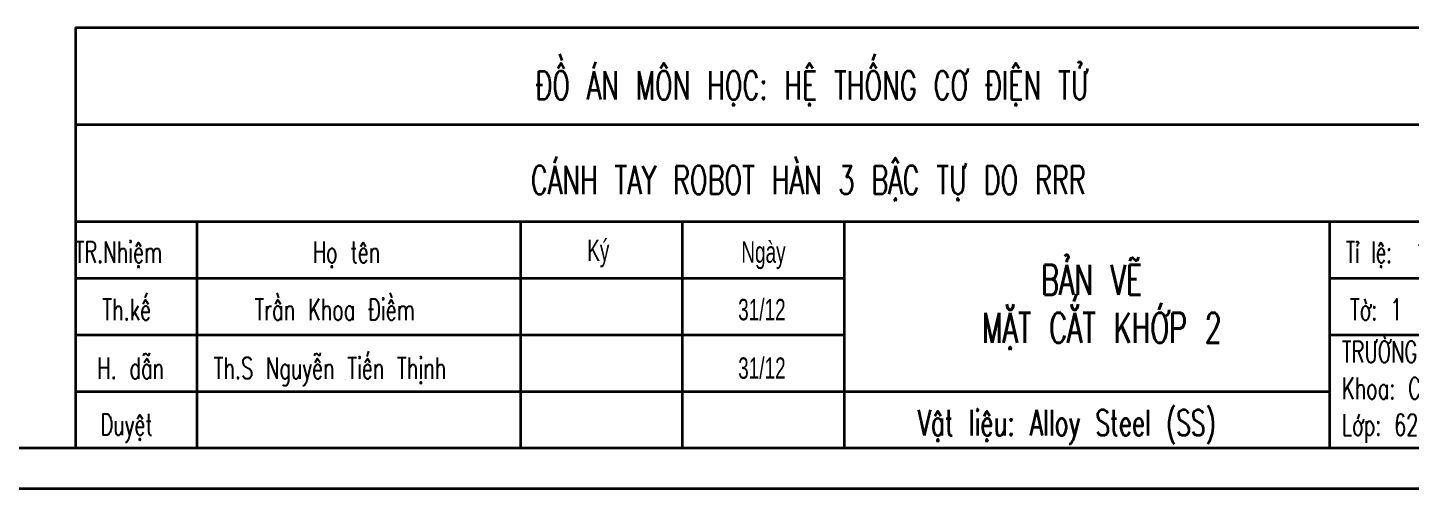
# Model space of a CAD drawing. Header units: millimetres. Extents: x -213 to 452, y 0 to 414.
# Drawn here: x 194.1 to 365, y 0 to 57 of the extents above; entities that cross this region are included whole.
import ezdxf

# ---------------------------------------------------------------- set-up
doc = ezdxf.new("R2010")
doc.units = ezdxf.units.MM
doc.layers.add('KHUNGTEN', color=7, linetype='Continuous', lineweight=35)
doc.styles.add('SLDTEXTSTYLE0', font='TXT', dxfattribs={"width": 0.663, "bigfont": 'bigfont'})
doc.styles.add('SLDTEXTSTYLE1', font='TXT', dxfattribs={"width": 0.618545, "bigfont": 'bigfont'})
doc.styles.add('SLDTEXTSTYLE2', font='TXT', dxfattribs={"width": 0.663})

# ---------------------------------------------------------------- blocks, each defined once
blk = doc.blocks.new('Block2')
at = {"layer": 'KHUNGTEN'}
for p, q in [((211.03, -6.05), (426.03, -6.05)), ((211.03, -6.05), (211.03, -58.05)), ((211.03, -18.05), (426.03, -18.05)), ((211.03, -30.05), (426.03, -30.05)), ((226.03, -30.05), (226.03, -58.05)), ((266.03, -30.05), (266.03, -58.05)), ((286.03, -30.05), (286.03, -58.05)), ((306.03, -30.05), (306.03, -58.05)), ((366.03, -30.05), (366.03, -58.05)), ((211.03, -37.05), (306.03, -37.05)), ((366.03, -37.05), (426.03, -37.05)), ((211.03, -44.05), (306.03, -44.05)), ((366.03, -44.05), (426.03, -44.05)), ((211.03, -51.05), (366.03, -51.05)), ((16.03, -58.05), (426.03, -58.05)), ((211.03, -58.05), (426.03, -58.05)), ((11.03, -63.05), (431.03, -63.05))]:
    blk.add_line(p, q, dxfattribs=at)
blk = doc.blocks.new('SW_NOTE_0_1')
at = {"layer": 'KHUNGTEN', "color": 0, "char_height": 2.6458, "attachment_point": 1, "style": 'SLDTEXTSTYLE0'}
for s, insert in [('TRƯỜNG ĐẠI HỌC: THỦY LỢI', (0, 3.41)), ('Khoa: Cơ khí', (0, -1.12)), ('Lớp: 62CĐT4', (0, -5.64))]:
    blk.add_mtext(s, dxfattribs=dict(at, insert=insert))
blk = doc.blocks.new('SW_NOTE_0_2')
at = {"layer": 'KHUNGTEN', "color": 0, "attachment_point": 2, "style": 'SLDTEXTSTYLE0'}
for s, insert, char_height in [('BẢN VẼ', (9.49, 4.77), 3.704), ('MẶT CẮT KHỚP 2', (10.75, -1.16), 3.7042)]:
    blk.add_mtext(s, dxfattribs=dict(at, insert=insert, char_height=char_height))

msp = doc.modelspace()

# ---------------------------------------------------------------- block references
at = {"color": 7, "linetype": 'Continuous'}
msp.add_blockref('Block2', (-11.0312, 63.0526), dxfattribs=at)
at = {"layer": 'KHUNGTEN'}
for name, p in [('SW_NOTE_0_2', (316.1223, 22.8774)), ('SW_NOTE_0_1', (356.5203, 14.8159))]:
    msp.add_blockref(name, p, dxfattribs=at)

# ---------------------------------------------------------------- texts
at = {"layer": 'KHUNGTEN', "attachment_point": 1}
for s, insert, char_height, style in [('ĐỒ ÁN MÔN HỌC: HỆ THỐNG CƠ ĐIỆN TỬ', (256.8506, 51.601), 3.5, 'SLDTEXTSTYLE0'), ('CÁNH TAY ROBOT HÀN 3 BẬC TỰ DO RRR', (256.2916, 39.8844), 3.5, 'SLDTEXTSTYLE0'), ('Ký', (263.2594, 30.7782), 2.64583, 'SLDTEXTSTYLE2'), ('TR.Nhiệm', (199.91, 30.5567), 2.64583, 'SLDTEXTSTYLE0'), ('Họ tên', (229.3414, 30.5567), 2.64583, 'SLDTEXTSTYLE0'), ('Ngày', (282.3059, 30.5567), 2.64583, 'SLDTEXTSTYLE2'), ('Tỉ lệ:  1:5', (357.0252, 30.5567), 2.645833, 'SLDTEXTSTYLE1'), ('Th.kế', (203.3398, 23.4389), 2.64583, 'SLDTEXTSTYLE0'), ('Trần Khoa Điềm', (222.1389, 23.4389), 2.645833, 'SLDTEXTSTYLE0'), ('31/12', (281.914, 23.4389), 2.64583, 'SLDTEXTSTYLE2'), ('Tờ: 1', (357.5356, 23.4389), 2.64583, 'SLDTEXTSTYLE0'), ('H. dẫn', (202.7028, 16.1998), 2.64583, 'SLDTEXTSTYLE0'), ('Th.S Nguyễn Tiến Thịnh', (217.0952, 16.1998), 2.645833, 'SLDTEXTSTYLE0'), ('31/12', (281.914, 16.1998), 2.64583, 'SLDTEXTSTYLE2'), ('Vật liệu: Alloy Steel (SS)', (304.1083, 9.7003), 3.175, 'SLDTEXTSTYLE0'), ('Duyệt', (203.0948, 9.2078), 2.64583, 'SLDTEXTSTYLE0')]:
    msp.add_mtext(s, dxfattribs=dict(at, insert=insert, char_height=char_height, style=style))

doc.saveas('drawing.dxf')
